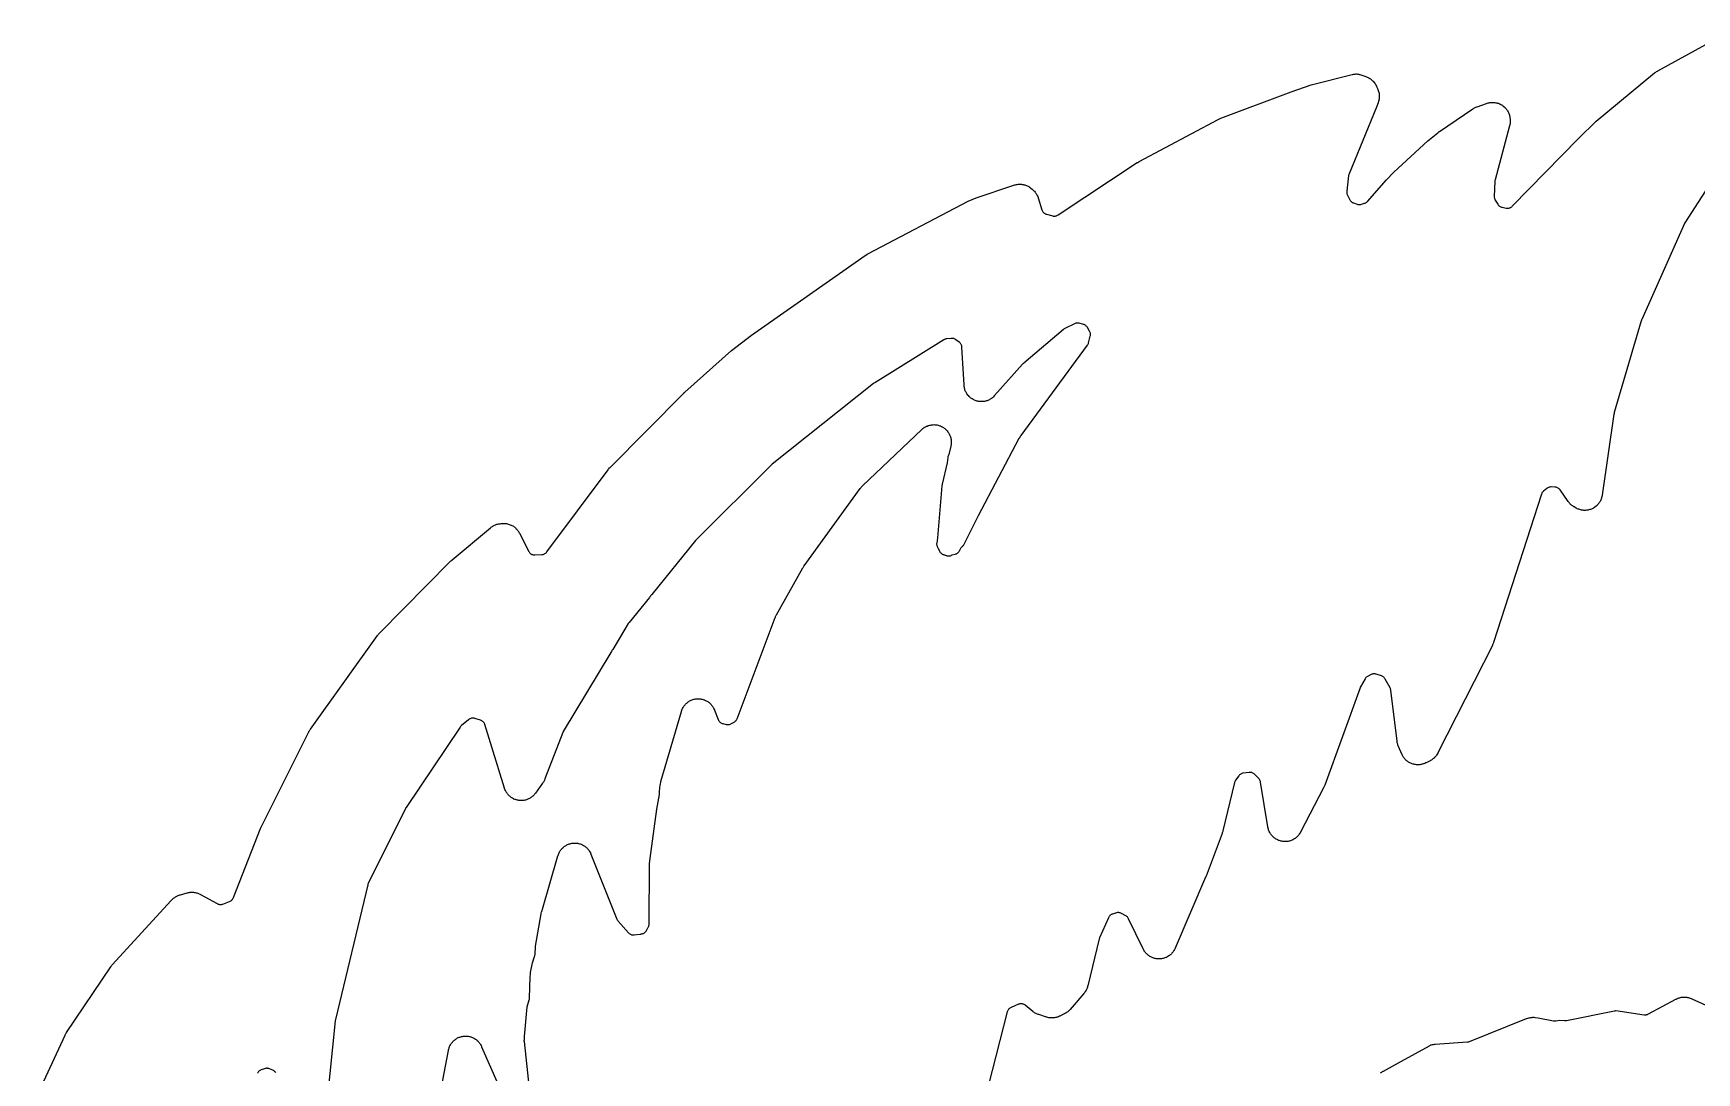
# Model space of a CAD drawing. Header units: millimetres. Extents: x 0 to 194, y 0 to 300.
# Drawn here: x 20.9 to 96.1, y 252.6 to 299.7 of the extents above; entities that cross this region are included whole.
import ezdxf

# ---------------------------------------------------------------- set-up
doc = ezdxf.new("R2010")
doc.units = ezdxf.units.MM
doc.layers.add('CUT', color=7, linetype='CONTINUOUS')

msp = doc.modelspace()

# ---------------------------------------------------------------- linework, layer by layer
at = {"layer": 'CUT'}
for points in [[(20.8854, 251.2309), (22.3202, 254.3461), (22.328, 254.3623), (22.3444, 254.3943), (22.3619, 254.4256), (22.3808, 254.4562), (22.3905, 254.4713), (24.3888, 257.4468), (24.3986, 257.4608), (24.4187, 257.4884), (24.4398, 257.5153), (24.462, 257.5413), (24.4733, 257.5541), (27.109, 260.4218), (27.2305, 260.5433), (27.2496, 260.559), (27.2832, 260.584), (27.3091, 260.6016), (27.3449, 260.6234), (27.3724, 260.6385), (27.41, 260.6569), (27.4388, 260.6694), (27.4779, 260.6842), (27.5177, 260.6972), (27.5377, 260.7033), (27.8401, 260.7866), (27.8613, 260.7919), (27.9038, 260.8014), (27.9467, 260.8089), (27.9791, 260.8129), (28.0225, 260.8162), (28.0551, 260.8171), (28.0987, 260.8161), (28.1313, 260.8139), (28.1745, 260.8087), (28.2067, 260.8033), (28.2493, 260.794), (28.2808, 260.7855), (28.3222, 260.7721), (28.3528, 260.7606), (28.3927, 260.7432), (28.4318, 260.724), (28.4511, 260.7139), (29.1965, 260.3009), (29.2226, 260.2881), (29.2498, 260.2778), (29.2779, 260.2703), (29.3066, 260.2654), (29.3356, 260.2634), (29.3646, 260.2642), (29.3935, 260.2678), (29.4219, 260.2742), (29.4495, 260.2833), (29.7636, 260.4039), (29.792, 260.4166), (29.819, 260.4321), (29.8442, 260.4503), (29.8674, 260.4711), (29.8883, 260.4941), (29.9067, 260.5192), (29.9224, 260.546), (29.9353, 260.5743), (31.1645, 263.7047), (31.1723, 263.7234), (31.1929, 263.7695), (31.2015, 263.7878), (33.3442, 268.0692), (33.3524, 268.0848), (33.3693, 268.1156), (33.3875, 268.1458), (33.4069, 268.1753), (33.4169, 268.1898), (36.4502, 272.4318), (36.4609, 272.4462), (36.4828, 272.4744), (36.5058, 272.5017), (36.5299, 272.528), (36.5422, 272.541), (39.7555, 275.792), (39.7709, 275.8068), (39.8101, 275.8429), (39.8261, 275.857), (41.5596, 277.3064), (41.5765, 277.3199), (41.6109, 277.346), (41.6466, 277.3704), (41.6741, 277.3874), (41.7119, 277.4082), (41.741, 277.4225), (41.7806, 277.4396), (41.8109, 277.451), (41.852, 277.4643), (41.8832, 277.4728), (41.9254, 277.482), (41.968, 277.4893), (41.9894, 277.4924), (42.0456, 277.4991), (42.0694, 277.5014), (42.117, 277.5046), (42.1648, 277.5052), (42.2006, 277.5038), (42.2482, 277.4994), (42.2836, 277.4942), (42.3304, 277.4848), (42.3651, 277.4759), (42.4107, 277.4615), (42.4496, 277.447), (42.4918, 277.4287), (42.5253, 277.4121), (42.5638, 277.3905), (42.5919, 277.3729), (42.6282, 277.3477), (42.6544, 277.3275), (42.688, 277.2988), (42.7121, 277.2761), (42.7428, 277.2443), (42.7645, 277.2193), (42.7919, 277.1846), (42.8111, 277.1577), (42.835, 277.1205), (42.857, 277.0822), (42.8675, 277.0627), (43.2869, 276.2403), (43.3013, 276.2153), (43.3179, 276.1917), (43.3368, 276.1699), (43.3576, 276.15), (43.3803, 276.1321), (43.4046, 276.1166), (43.4302, 276.1034), (43.457, 276.0928), (43.4847, 276.0847), (43.5131, 276.0794), (43.5418, 276.0769), (43.5707, 276.077), (43.884, 276.0943), (43.9131, 276.0973), (43.9417, 276.1031), (43.9696, 276.1117), (43.9965, 276.1229), (44.0222, 276.1368), (44.0465, 276.153), (44.069, 276.1715), (44.0897, 276.1922), (44.1082, 276.2147), (46.8729, 279.9292), (46.8927, 279.9539), (46.9442, 280.0138), (46.9657, 280.0371), (50.2964, 283.4003), (50.3066, 283.4103), (50.3324, 283.4347), (50.3429, 283.4444), (52.4536, 285.3218), (53.3545, 286.0174), (58.5057, 289.6285), (58.5294, 289.644), (58.5897, 289.6809), (58.6143, 289.6949), (63.1533, 292.0907), (63.5193, 292.2331), (65.228, 292.8099), (65.2495, 292.8166), (65.2927, 292.8288), (65.3364, 292.8388), (65.3695, 292.8447), (65.4141, 292.8503), (65.4476, 292.8529), (65.4925, 292.8541), (65.5261, 292.8533), (65.5709, 292.85), (65.6042, 292.8458), (65.6485, 292.8381), (65.6812, 292.8306), (65.7245, 292.8185), (65.7564, 292.8078), (65.7982, 292.7914), (65.8288, 292.7776), (65.8688, 292.7572), (65.8979, 292.7404), (65.9356, 292.716), (65.9721, 292.6899), (65.99, 292.6763), (66.05, 292.6286), (66.0671, 292.6142), (66.1005, 292.5848), (66.1325, 292.5536), (66.1553, 292.5292), (66.184, 292.495), (66.2042, 292.4684), (66.2294, 292.4316), (66.2469, 292.4032), (66.2684, 292.364), (66.283, 292.334), (66.3004, 292.2929), (66.3158, 292.2511), (66.323, 292.23), (66.4917, 291.6902), (66.5023, 291.6616), (66.5157, 291.6342), (66.5318, 291.6083), (66.5505, 291.5842), (66.5715, 291.5621), (66.5947, 291.5422), (66.6198, 291.5249), (66.6464, 291.5101), (66.6745, 291.4981), (66.7036, 291.4891), (66.9805, 291.4181), (67.0077, 291.4125), (67.0354, 291.4094), (67.0632, 291.4088), (67.0909, 291.4109), (67.1183, 291.4155), (67.1452, 291.4226), (67.1713, 291.4322), (67.1964, 291.4442), (67.2203, 291.4584), (70.8058, 293.8273), (70.8235, 293.8384), (70.8685, 293.8652), (70.8868, 293.8755), (74.4627, 295.7862), (74.4891, 295.7992), (74.5561, 295.8296), (74.5833, 295.8408), (77.7673, 297.0384), (78.6619, 297.3551), (80.52, 297.8135), (80.5407, 297.8181), (80.5824, 297.8263), (80.6245, 297.8325), (80.6562, 297.8357), (80.6986, 297.838), (80.7305, 297.8381), (80.7729, 297.8364), (80.7924, 297.8346), (80.8146, 297.8293), (80.8543, 297.8178), (80.874, 297.8115), (81.1402, 297.7208), (81.1621, 297.7127), (81.2054, 297.6954), (81.2478, 297.6758), (81.2787, 297.6595), (81.3189, 297.6357), (81.3479, 297.6163), (81.3854, 297.5885), (81.4123, 297.5662), (81.4466, 297.5346), (81.4711, 297.5096), (81.502, 297.4746), (81.5237, 297.4473), (81.5508, 297.4093), (81.5696, 297.3798), (81.5927, 297.3392), (81.6135, 297.2975), (81.6234, 297.2764), (81.6783, 297.151), (81.6865, 297.1308), (81.702, 297.09), (81.7155, 297.0486), (81.7241, 297.0171), (81.7336, 296.9745), (81.7391, 296.9423), (81.7444, 296.899), (81.7467, 296.8664), (81.7478, 296.8228), (81.747, 296.7902), (81.7438, 296.7467), (81.7399, 296.7143), (81.7325, 296.6713), (81.7255, 296.6394), (81.714, 296.5973), (81.7005, 296.5559), (81.6932, 296.5353), (81.6187, 296.3394), (80.3782, 293.3206), (80.369, 293.2951), (80.3622, 293.2688), (80.3578, 293.2421), (80.2734, 292.534), (80.2714, 292.5038), (80.2724, 292.4737), (80.2764, 292.4438), (80.2834, 292.4144), (80.2933, 292.3859), (80.306, 292.3585), (80.4177, 292.1468), (80.4318, 292.1228), (80.4481, 292.1002), (80.4664, 292.0792), (80.4866, 292.06), (80.5085, 292.0427), (80.5319, 292.0276), (80.5567, 292.0147), (80.5825, 292.0041), (80.7472, 291.9455), (80.7736, 291.9374), (80.8007, 291.9318), (80.8281, 291.9288), (80.8557, 291.9282), (80.8833, 291.9302), (80.9105, 291.9348), (80.9372, 291.9418), (81.0836, 291.9875), (81.1094, 291.9969), (81.1343, 292.0086), (81.158, 292.0225), (81.1803, 292.0385), (81.201, 292.0565), (81.22, 292.0764), (82.0762, 293.0558), (82.4073, 293.3921), (83.9485, 294.8134), (84.3911, 295.1822), (84.4087, 295.1962), (84.4536, 295.2299), (84.4719, 295.243), (85.9716, 296.2577), (85.9879, 296.2682), (86.0208, 296.2885), (86.0546, 296.3073), (86.0806, 296.3204), (86.1159, 296.3362), (86.1518, 296.3506), (86.17, 296.3574), (86.6006, 296.5081), (86.622, 296.515), (86.6652, 296.5277), (86.709, 296.5382), (86.7422, 296.5445), (86.7868, 296.5506), (86.8204, 296.5535), (86.8654, 296.5552), (86.8992, 296.5547), (86.9441, 296.5518), (86.9777, 296.548), (87.0221, 296.5406), (87.0551, 296.5334), (87.0986, 296.5216), (87.1307, 296.5112), (87.1727, 296.4951), (87.2036, 296.4815), (87.2439, 296.4613), (87.2733, 296.4447), (87.3113, 296.4206), (87.3389, 296.4011), (87.3743, 296.3733), (87.3998, 296.3512), (87.4323, 296.32), (87.4554, 296.2954), (87.4846, 296.2611), (87.5052, 296.2344), (87.5308, 296.1973), (87.5486, 296.1687), (87.5704, 296.1292), (87.5852, 296.0989), (87.603, 296.0575), (87.6147, 296.0259), (87.6282, 295.9829), (87.6396, 295.9393), (87.6447, 295.9174), (87.6524, 295.8803), (87.6562, 295.8596), (87.6628, 295.818), (87.6674, 295.7762), (87.6695, 295.7447), (87.6702, 295.7026), (87.6693, 295.671), (87.666, 295.629), (87.6622, 295.5977), (87.655, 295.5562), (87.646, 295.5151), (87.641, 295.4946), (86.9816, 293.0524), (86.9747, 293.0193), (86.9715, 292.9857), (86.9451, 292.2943), (86.9454, 292.2647), (86.9486, 292.2352), (86.9548, 292.2063), (86.9638, 292.178), (86.9755, 292.1508), (86.9898, 292.1249), (87.1024, 291.9431), (87.1199, 291.9178), (87.1399, 291.8945), (87.1621, 291.8734), (87.1864, 291.8546), (87.2125, 291.8384), (87.2401, 291.825), (87.269, 291.8144), (87.2987, 291.8069), (87.4833, 291.77), (87.5128, 291.7657), (87.5426, 291.7642), (87.5724, 291.7658), (87.6019, 291.7703), (87.6308, 291.7777), (87.6588, 291.7879), (87.6857, 291.8008), (87.7111, 291.8164), (87.7349, 291.8344), (87.7567, 291.8547), (90.7495, 294.9211), (91.5473, 295.7003), (94.1962, 297.8869), (94.213, 297.9001), (94.2472, 297.9258), (94.2827, 297.9498), (94.3192, 297.972), (94.3377, 297.9827), (97.449, 299.6818)], [(96.6362, 292.7692), (95.5616, 291.1101), (95.5495, 291.0898), (95.5391, 291.0686), (93.6141, 286.7277), (93.6067, 286.7094), (93.5974, 286.684), (93.5912, 286.6653), (92.3722, 282.5166), (92.3669, 282.4961), (92.3607, 282.4679), (92.357, 282.4471), (91.8217, 278.7778), (91.818, 278.7563), (91.8096, 278.7135), (91.7991, 278.671), (91.7897, 278.6397), (91.7752, 278.5985), (91.7628, 278.5682), (91.7444, 278.5286), (91.7291, 278.4997), (91.7069, 278.4621), (91.6889, 278.4347), (91.6632, 278.3994), (91.6426, 278.374), (91.6136, 278.3414), (91.5907, 278.318), (91.5586, 278.2884), (91.5335, 278.2673), (91.4987, 278.2409), (91.4717, 278.2225), (91.4345, 278.1996), (91.4058, 278.1838), (91.3666, 278.1646), (91.3365, 278.1517), (91.2956, 278.1364), (91.2644, 278.1264), (91.2222, 278.1152), (91.1902, 278.1083), (91.1472, 278.1012), (91.1146, 278.0974), (91.0711, 278.0946), (91.0383, 278.094), (90.9947, 278.0953), (90.9621, 278.0979), (90.9187, 278.1035), (90.8865, 278.1093), (90.8439, 278.119), (90.8124, 278.1278), (90.771, 278.1417), (90.7405, 278.1535), (90.7006, 278.1713), (90.6617, 278.191), (90.6424, 278.2014), (90.5594, 278.2485), (90.5422, 278.2588), (90.5084, 278.28), (90.4755, 278.3028), (90.4517, 278.3209), (90.4209, 278.3465), (90.3988, 278.3666), (90.3705, 278.3949), (90.3502, 278.4169), (90.3245, 278.4475), (90.3002, 278.4792), (90.2883, 278.4953), (89.9202, 279.0222), (89.9012, 279.0466), (89.8798, 279.069), (89.8562, 279.089), (89.8306, 279.1064), (89.8034, 279.1212), (89.7748, 279.133), (89.7452, 279.1419), (89.7148, 279.1476), (89.684, 279.1502), (89.5161, 279.1557), (89.4851, 279.155), (89.4542, 279.1512), (89.4239, 279.1442), (89.3945, 279.1342), (89.3663, 279.1211), (89.3397, 279.1052), (89.3148, 279.0866), (89.1738, 278.9695), (89.1529, 278.9505), (89.134, 278.9295), (89.117, 278.9069), (89.1023, 278.8828), (89.0899, 278.8574), (89.08, 278.8309), (86.9115, 272.1168), (86.9058, 272.1002), (86.8937, 272.0673), (86.8804, 272.035), (86.8658, 272.0031), (86.8582, 271.9874), (84.4001, 267.1249), (84.3889, 267.1042), (84.3654, 267.0633), (84.3399, 267.0237), (84.3192, 266.9951), (84.2897, 266.9584), (84.2661, 266.9321), (84.2329, 266.8986), (84.2068, 266.8749), (84.1702, 266.8452), (84.1417, 266.8244), (84.1023, 266.7986), (84.0615, 266.7749), (84.0408, 266.7636), (83.8657, 266.6738), (83.8459, 266.6642), (83.806, 266.6462), (83.7652, 266.63), (83.7341, 266.6195), (83.692, 266.6074), (83.66, 266.5999), (83.6169, 266.592), (83.5843, 266.5877), (83.5406, 266.584), (83.5078, 266.5828), (83.4639, 266.5834), (83.4311, 266.5855), (83.3876, 266.5903), (83.3551, 266.5956), (83.3122, 266.6046), (83.2805, 266.613), (83.2387, 266.6262), (83.2051, 266.6386), (83.1653, 266.6556), (83.1344, 266.6706), (83.097, 266.6909), (83.0697, 266.7075), (83.0343, 266.7314), (83.0087, 266.7504), (82.9758, 266.7775), (82.9521, 266.7989), (82.9219, 266.829), (82.9003, 266.8526), (82.8731, 266.8854), (82.8538, 266.9109), (82.8298, 266.9461), (82.8131, 266.9733), (82.7925, 267.0107), (82.7737, 267.0489), (82.7648, 267.0683), (82.6154, 267.4131), (82.6073, 267.4331), (82.5921, 267.4733), (82.5789, 267.5143), (82.5704, 267.5454), (82.5611, 267.5874), (82.5539, 267.6298), (82.5507, 267.6511), (82.2691, 269.9532), (82.2643, 269.9812), (82.2569, 270.0086), (82.247, 270.0352), (82.2345, 270.0608), (82.0154, 270.4611), (82.001, 270.4847), (81.9845, 270.507), (81.966, 270.5276), (81.9456, 270.5464), (81.9237, 270.5632), (81.9002, 270.578), (81.8755, 270.5905), (81.8498, 270.6007), (81.6123, 270.6823), (81.5845, 270.6904), (81.5561, 270.6958), (81.5272, 270.6984), (81.4982, 270.6981), (81.4694, 270.6951), (81.441, 270.6894), (81.4133, 270.6809), (81.3866, 270.6698), (81.237, 270.599), (81.2102, 270.5847), (81.185, 270.5676), (81.1616, 270.5481), (81.1403, 270.5263), (81.1214, 270.5025), (81.1049, 270.4769), (80.899, 270.1172), (80.8871, 270.0941), (80.8772, 270.0701), (79.2843, 265.6619), (79.2731, 265.6341), (79.243, 265.5653), (79.23, 265.5383), (78.1894, 263.5409), (78.1785, 263.5212), (78.1558, 263.4824), (78.1311, 263.4448), (78.1113, 263.4176), (78.083, 263.3826), (78.0605, 263.3575), (78.0289, 263.3256), (78.004, 263.3029), (77.9694, 263.2742), (77.9424, 263.2541), (77.905, 263.229), (77.8761, 263.2117), (77.8365, 263.1905), (77.806, 263.1762), (77.7644, 263.159), (77.7327, 263.1478), (77.6896, 263.1349), (77.6569, 263.1269), (77.6128, 263.1183), (77.5794, 263.1136), (77.5346, 263.1096), (77.501, 263.1082), (77.456, 263.1086), (77.4224, 263.1106), (77.3777, 263.1155), (77.3444, 263.1208), (77.3005, 263.1302), (77.2679, 263.1388), (77.2251, 263.1525), (77.1935, 263.1643), (77.1523, 263.1822), (77.1221, 263.1972), (77.0828, 263.2191), (77.0543, 263.2369), (77.0174, 263.2627), (76.9908, 263.2833), (76.9567, 263.3126), (76.9322, 263.3358), (76.9012, 263.3683), (76.8792, 263.3938), (76.8516, 263.4293), (76.8322, 263.4569), (76.8083, 263.4949), (76.7918, 263.5243), (76.7718, 263.5645), (76.7583, 263.5954), (76.7424, 263.6375), (76.732, 263.6695), (76.7204, 263.7129), (76.7109, 263.7569), (76.7068, 263.779), (76.3767, 265.8012), (76.3701, 265.8316), (76.3604, 265.8613), (76.3476, 265.8897), (76.332, 265.9167), (76.3136, 265.9419), (76.2928, 265.965), (76.1063, 266.1514), (76.0838, 266.1718), (76.0593, 266.1898), (76.0331, 266.2052), (76.0055, 266.2179), (75.9767, 266.2277), (75.9471, 266.2346), (75.917, 266.2384), (75.8866, 266.2392), (75.8563, 266.2368), (75.5978, 266.2039), (75.5674, 266.1984), (75.5378, 266.1899), (75.5093, 266.1784), (75.482, 266.164), (75.4564, 266.1469), (75.4327, 266.1272), (75.4111, 266.1052), (75.3919, 266.0812), (75.2493, 265.8824), (75.2336, 265.8581), (75.2204, 265.8325), (75.2096, 265.8057), (75.2015, 265.778), (74.6721, 263.5894), (74.665, 263.5633), (74.6452, 263.4987), (74.6365, 263.473), (73.9137, 261.5386), (73.9098, 261.5283), (73.8995, 261.5029), (73.8953, 261.4928), (72.5138, 258.2819), (72.5044, 258.2616), (72.4847, 258.2215), (72.4631, 258.1824), (72.4454, 258.154), (72.42, 258.1172), (72.3996, 258.0906), (72.3707, 258.0566), (72.3477, 258.0322), (72.3155, 258.0012), (72.2903, 257.9792), (72.2552, 257.9515), (72.2279, 257.9321), (72.1902, 257.908), (72.1611, 257.8914), (72.1213, 257.8713), (72.0907, 257.8576), (72.049, 257.8415), (72.0172, 257.831), (71.9741, 257.8191), (71.9414, 257.8117), (71.8974, 257.8042), (71.8642, 257.8001), (71.8196, 257.7969), (71.7861, 257.7962), (71.7414, 257.7975), (71.708, 257.8001), (71.6637, 257.8058), (71.6307, 257.8117), (71.5872, 257.8217), (71.555, 257.8309), (71.5126, 257.8452), (71.4815, 257.8575), (71.4408, 257.876), (71.411, 257.8913), (71.3723, 257.9137), (71.3442, 257.9319), (71.308, 257.9581), (71.2818, 257.979), (71.2483, 258.0086), (71.2244, 258.032), (71.194, 258.0648), (71.1725, 258.0904), (71.1455, 258.1261), (71.1266, 258.1537), (71.1033, 258.1919), (71.082, 258.2311), (71.0717, 258.251), (70.4116, 259.6203), (70.3964, 259.6479), (70.3785, 259.6737), (70.358, 259.6976), (70.335, 259.7191), (70.31, 259.7381), (70.2831, 259.7544), (70.0863, 259.8599), (70.0596, 259.8726), (70.0317, 259.8826), (70.003, 259.8898), (69.9738, 259.8941), (69.9442, 259.8955), (69.9147, 259.8941), (69.8855, 259.8897), (69.8568, 259.8824), (69.6863, 259.8303), (69.6593, 259.8206), (69.6334, 259.8084), (69.6087, 259.7937), (69.5856, 259.7768), (69.5641, 259.7578), (69.5446, 259.7368), (69.5272, 259.714), (69.5121, 259.6896), (69.4993, 259.664), (69.1023, 258.7595), (69.0929, 258.7352), (69.0856, 258.7102), (68.5643, 256.5813), (68.5588, 256.5609), (68.5468, 256.5203), (68.5329, 256.4803), (68.5211, 256.4508), (68.5035, 256.4123), (68.489, 256.3841), (68.4678, 256.3474), (68.4507, 256.3207), (68.4262, 256.2861), (68.4001, 256.2528), (68.3867, 256.2364), (67.7659, 255.5156), (67.7507, 255.4988), (67.7196, 255.4662), (67.6868, 255.4351), (67.6612, 255.4131), (67.6255, 255.3854), (67.5977, 255.3661), (67.5594, 255.3421), (67.52, 255.3202), (67.5, 255.3097), (67.3035, 255.2128), (67.2839, 255.2037), (67.2442, 255.1864), (67.2038, 255.1711), (67.173, 255.1611), (67.1312, 255.1497), (67.0996, 255.1427), (67.057, 255.1354), (67.0248, 255.1315), (66.9817, 255.1283), (66.9493, 255.1275), (66.9061, 255.1285), (66.8737, 255.1308), (66.8308, 255.1359), (66.7988, 255.1413), (66.7566, 255.1505), (66.7148, 255.1618), (66.6941, 255.1679), (66.3507, 255.2783), (66.3311, 255.2851), (66.2922, 255.2996), (66.254, 255.3159), (66.226, 255.3294), (66.1895, 255.3492), (66.1629, 255.3652), (66.1283, 255.3882), (66.0949, 255.4128), (66.0785, 255.4255), (65.7358, 255.7028), (65.712, 255.7202), (65.6866, 255.7352), (65.6599, 255.7476), (65.6321, 255.7573), (65.6034, 255.7642), (65.5743, 255.7684), (65.5448, 255.7696), (65.5154, 255.7679), (65.4863, 255.7634), (65.4578, 255.756), (65.4301, 255.7459), (65.0968, 255.6048), (65.0692, 255.5914), (65.0431, 255.5753), (65.0188, 255.5566), (64.9966, 255.5356), (64.9766, 255.5123), (64.9591, 255.4872), (64.9442, 255.4604), (64.9322, 255.4322), (64.9231, 255.403), (63.0636, 248.145)], [(43.3245, 251.9321), (43.0898, 254.0604), (43.0885, 254.0753), (43.0888, 254.0922), (43.089, 254.1045), (43.0898, 254.1515), (43.0921, 254.2826), (43.2204, 255.6272), (43.3123, 255.9472), (43.3182, 255.9716), (43.3221, 255.9965), (43.3239, 256.0215), (43.3517, 257.0026), (43.3607, 257.097), (43.3629, 257.1155), (43.3692, 257.1617), (43.3722, 257.1801), (43.453, 257.6293), (43.5548, 257.9113), (43.5636, 257.9404), (43.5695, 257.9703), (43.5723, 258.0005), (43.5883, 258.381), (43.8521, 259.8467), (43.8569, 259.8699), (43.8704, 259.9274), (43.8764, 259.9503), (44.6083, 262.465), (44.6151, 262.4863), (44.6296, 262.5284), (44.6463, 262.5697), (44.6602, 262.6001), (44.6809, 262.6396), (44.6978, 262.6684), (44.7223, 262.7057), (44.7419, 262.7326), (44.77, 262.7673), (44.7922, 262.7922), (44.8235, 262.8239), (44.8481, 262.8465), (44.8825, 262.875), (44.9092, 262.895), (44.9461, 262.92), (44.9747, 262.9372), (45.0139, 262.9584), (45.0441, 262.9728), (45.0852, 262.99), (45.1167, 263.0013), (45.1593, 263.0143), (45.1917, 263.0224), (45.2354, 263.0312), (45.2684, 263.0361), (45.3128, 263.0404), (45.3462, 263.0421), (45.3907, 263.042), (45.4241, 263.0403), (45.4685, 263.0359), (45.5015, 263.0309), (45.5452, 263.022), (45.5775, 263.0138), (45.6202, 263.0007), (45.6516, 262.9893), (45.6927, 262.972), (45.7228, 262.9576), (45.762, 262.9363), (45.7905, 262.919), (45.8274, 262.894), (45.8541, 262.8739), (45.8883, 262.8453), (45.9129, 262.8227), (45.9441, 262.7909), (45.9663, 262.7659), (45.9943, 262.7312), (46.0139, 262.7042), (46.0382, 262.6668), (46.0551, 262.638), (46.0757, 262.5984), (46.0942, 262.5579), (46.103, 262.5374), (47.277, 259.5986), (47.2915, 259.5676), (47.3094, 259.5385), (47.3304, 259.5116), (47.7929, 258.9862), (47.8135, 258.965), (47.8361, 258.9459), (47.8604, 258.9291), (47.8863, 258.9149), (47.9134, 258.9032), (47.9416, 258.8943), (47.9705, 258.8882), (47.9999, 258.8849), (48.0294, 258.8846), (48.0588, 258.8871), (48.1771, 258.9033), (48.3272, 258.921), (48.3574, 258.9261), (48.3712, 258.9299), (48.3916, 258.9327), (48.4193, 258.9378), (48.4463, 258.9455), (48.4725, 258.9557), (48.4977, 258.9683), (48.5215, 258.9832), (48.5439, 259.0002), (48.5645, 259.0193), (48.5833, 259.0402), (48.6, 259.0628), (48.6146, 259.0869), (48.692, 259.2296), (48.7047, 259.256), (48.7148, 259.2835), (48.7221, 259.3118), (48.7266, 259.3408), (48.7283, 259.37), (48.7528, 262.1063), (48.754, 262.1351), (48.7592, 262.2069), (48.7623, 262.2356), (49.086, 264.5824), (49.1983, 265.2459), (49.2016, 265.2724), (49.2025, 265.2992), (49.2011, 265.3259), (49.1972, 265.3523), (49.1943, 265.3676), (49.2373, 265.6791), (49.2429, 265.7115), (49.2601, 265.7917), (49.2681, 265.8236), (50.1908, 268.9949), (50.1976, 269.0163), (50.2123, 269.0587), (50.2291, 269.1004), (50.2432, 269.1309), (50.264, 269.1707), (50.2811, 269.1997), (50.3058, 269.2372), (50.3257, 269.2643), (50.354, 269.2991), (50.3765, 269.3241), (50.4082, 269.356), (50.4331, 269.3786), (50.4677, 269.4072), (50.4947, 269.4272), (50.5321, 269.4521), (50.5609, 269.4694), (50.6006, 269.4905), (50.631, 269.5048), (50.6726, 269.5218), (50.7043, 269.533), (50.7473, 269.5458), (50.78, 269.5538), (50.8241, 269.5622), (50.8574, 269.5669), (50.9021, 269.5709), (50.9357, 269.5723), (50.9806, 269.5718), (51.0142, 269.5698), (51.0588, 269.5649), (51.092, 269.5595), (51.136, 269.5501), (51.1685, 269.5415), (51.2112, 269.5278), (51.2427, 269.516), (51.2839, 269.4981), (51.314, 269.4832), (51.3532, 269.4613), (51.3817, 269.4434), (51.4186, 269.4177), (51.4452, 269.3971), (51.4792, 269.3679), (51.5036, 269.3447), (51.5346, 269.3122), (51.5566, 269.2868), (51.5842, 269.2514), (51.6035, 269.2238), (51.6274, 269.1858), (51.6439, 269.1565), (51.664, 269.1163), (51.6819, 269.0752), (51.6904, 269.0544), (51.8494, 268.6351), (51.861, 268.6086), (51.875, 268.5834), (51.8913, 268.5596), (51.9099, 268.5375), (51.9305, 268.5173), (51.953, 268.4992), (51.9771, 268.4833), (52.0026, 268.4698), (52.0293, 268.4588), (52.0569, 268.4505), (52.2172, 268.4102), (52.2481, 268.4042), (52.2795, 268.4014), (52.3111, 268.4019), (52.3424, 268.4058), (52.3731, 268.4129), (52.4029, 268.4232), (52.4315, 268.4366), (52.5708, 268.5109), (52.5972, 268.5268), (52.6219, 268.5454), (52.6445, 268.5663), (52.6649, 268.5895), (52.6827, 268.6147), (52.6979, 268.6415), (52.7103, 268.6698), (54.4324, 273.2398), (54.4386, 273.2553), (54.4515, 273.2862), (54.4656, 273.3165), (54.4808, 273.3463), (54.4887, 273.3611), (55.6757, 275.4874), (55.6895, 275.5105), (55.7257, 275.567), (55.7408, 275.5892), (58.2764, 279.0775), (58.2887, 279.0936), (58.314, 279.1254), (58.3408, 279.1559), (58.3689, 279.1853), (58.3833, 279.1996), (61.0558, 281.7478), (61.0722, 281.7627), (61.1056, 281.7916), (61.1404, 281.8188), (61.1675, 281.8379), (61.2048, 281.8615), (61.2336, 281.8778), (61.2731, 281.8977), (61.3034, 281.9112), (61.3446, 281.9271), (61.376, 281.9375), (61.4186, 281.9493), (61.4509, 281.9565), (61.4945, 281.9641), (61.5273, 281.9682), (61.5714, 281.9714), (61.6045, 281.9722), (61.6487, 281.9711), (61.6817, 281.9687), (61.7256, 281.9633), (61.7582, 281.9576), (61.8013, 281.9479), (61.8332, 281.9391), (61.8752, 281.9252), (61.9061, 281.9133), (61.9465, 281.8953), (61.976, 281.8804), (62.0145, 281.8586), (62.0424, 281.8409), (62.0786, 281.8154), (62.1046, 281.795), (62.1381, 281.7662), (62.162, 281.7433), (62.1925, 281.7113), (62.2141, 281.6862), (62.2413, 281.6513), (62.2603, 281.6242), (62.2839, 281.5869), (62.3002, 281.558), (62.32, 281.5185), (62.3334, 281.4883), (62.3492, 281.447), (62.3596, 281.4155), (62.3713, 281.3729), (62.3785, 281.3406), (62.386, 281.2971), (62.39, 281.2642), (62.3932, 281.2201), (62.394, 281.187), (62.3928, 281.1428), (62.3903, 281.1098), (62.3848, 281.066), (62.3772, 281.0225), (62.3729, 281.0008), (62.2857, 280.6157), (62.2818, 280.6106), (62.267, 280.5866), (62.2545, 280.5613), (62.2445, 280.5349), (62.237, 280.5077), (62.2321, 280.4799), (62.2018, 280.2456), (61.9818, 279.2741), (61.978, 279.2542), (61.9737, 279.2268), (61.9713, 279.2067), (61.7646, 276.8562), (61.7339, 276.6177), (61.7315, 276.5878), (61.7322, 276.5579), (61.7358, 276.5282), (61.7424, 276.499), (61.7518, 276.4706), (61.7519, 276.4705), (61.7547, 276.4604), (61.7658, 276.4318), (61.7798, 276.4046), (61.7965, 276.3789), (61.7973, 276.3779), (61.8664, 276.242), (61.8809, 276.2166), (61.8978, 276.1928), (61.917, 276.1707), (61.9382, 276.1505), (61.9613, 276.1326), (61.986, 276.117), (62.0121, 276.1038), (62.0394, 276.0933), (62.0939, 276.0752), (62.0991, 276.0724), (62.1262, 276.0609), (62.1543, 276.0522), (62.1799, 276.0469), (62.2053, 276.0399), (62.2351, 276.0348), (62.2652, 276.0328), (62.2954, 276.0337), (62.3253, 276.0377), (62.3547, 276.0447), (62.3832, 276.0546), (62.4106, 276.0674), (62.4365, 276.0828), (62.4395, 276.085), (62.5715, 276.117), (62.5985, 276.1249), (62.6247, 276.1353), (62.6497, 276.1481), (62.6735, 276.1632), (62.6957, 276.1804), (62.7162, 276.1997), (62.7348, 276.2208), (62.7514, 276.2435), (62.7657, 276.2677), (62.844, 276.4149), (62.8766, 276.4416), (62.9, 276.4629), (62.921, 276.4866), (62.9393, 276.5123), (62.9549, 276.5398), (63.6175, 277.8697), (65.4705, 281.3552), (65.4868, 281.3834), (65.53, 281.4521), (65.5483, 281.479), (68.5527, 285.5722), (68.5681, 285.5955), (68.5814, 285.6201), (68.5923, 285.6458), (68.6007, 285.6724), (68.6807, 285.9726), (68.6869, 286.0013), (68.6902, 286.0305), (68.6907, 286.0598), (68.6883, 286.0891), (68.683, 286.118), (68.675, 286.1462), (68.6642, 286.1736), (68.6508, 286.1997), (68.5547, 286.3664), (68.5388, 286.3911), (68.5205, 286.4142), (68.5, 286.4354), (68.4776, 286.4545), (68.4534, 286.4712), (68.4277, 286.4855), (68.4007, 286.4973), (68.3727, 286.5063), (68.1757, 286.5592), (68.1454, 286.5657), (68.1145, 286.5691), (68.0835, 286.5692), (68.0526, 286.5661), (68.0222, 286.5598), (67.9926, 286.5505), (67.9641, 286.5381), (67.5257, 286.3199), (67.4942, 286.3017), (67.4652, 286.2799), (65.6683, 284.7529), (65.6529, 284.7389), (65.6325, 284.719), (65.6181, 284.7039), (64.3547, 283.2854), (64.3396, 283.2693), (64.3086, 283.2378), (64.2762, 283.2079), (64.2508, 283.1866), (64.2155, 283.16), (64.1882, 283.1414), (64.1505, 283.1184), (64.1214, 283.1025), (64.0817, 283.0833), (64.0512, 283.0704), (64.0097, 283.0552), (63.9782, 283.0453), (63.9354, 283.0342), (63.903, 283.0275), (63.8594, 283.0206), (63.8265, 283.0171), (63.7824, 283.0146), (63.7493, 283.0143), (63.7052, 283.0161), (63.6722, 283.019), (63.6285, 283.0252), (63.596, 283.0313), (63.553, 283.0417), (63.5213, 283.0511), (63.4796, 283.0656), (63.4489, 283.078), (63.4088, 283.0966), (63.3795, 283.1119), (63.3415, 283.1343), (63.3138, 283.1525), (63.2781, 283.1785), (63.2524, 283.1993), (63.2194, 283.2287), (63.1958, 283.2519), (63.1659, 283.2844), (63.1447, 283.3098), (63.1181, 283.345), (63.0995, 283.3724), (63.0765, 283.4101), (63.0607, 283.4392), (63.0415, 283.4789), (63.0285, 283.5094), (63.0133, 283.5509), (63.0035, 283.5825), (62.9924, 283.6252), (62.9857, 283.6576), (62.9789, 283.7013), (62.9742, 283.7452), (62.9724, 283.7672), (62.8748, 285.4804), (62.8717, 285.5093), (62.8659, 285.5378), (62.8573, 285.5655), (62.8461, 285.5923), (62.8324, 285.6179), (62.8162, 285.6421), (62.7978, 285.6645), (62.7773, 285.6851), (62.7549, 285.7036), (62.6051, 285.8157), (62.582, 285.8313), (62.5576, 285.8447), (62.5321, 285.8558), (62.5056, 285.8645), (62.4784, 285.8707), (62.4508, 285.8744), (62.423, 285.8754), (62.3952, 285.8739), (62.1868, 285.8528), (62.1599, 285.8488), (62.1334, 285.8424), (62.1076, 285.8336), (62.0827, 285.8225), (62.0589, 285.8092), (58.9327, 283.8689), (58.918, 283.8592), (58.8984, 283.8453), (58.8843, 283.8348), (54.2926, 280.1788), (54.2798, 280.168), (54.2627, 280.1528), (54.2505, 280.1413), (50.8645, 276.7659), (50.8536, 276.7544), (50.839, 276.7382), (50.8287, 276.7262), (48.8534, 274.2902), (48.8008, 274.2304), (48.7905, 274.218), (48.7768, 274.2006), (48.7672, 274.1877), (48.7465, 274.1584), (47.8283, 273.026), (47.8157, 273.0093), (47.7992, 272.9858), (47.7878, 272.9683), (47.0833, 271.7976), (47.0515, 271.7525), (47.0392, 271.7336), (47.0284, 271.7139), (47.0064, 271.6699), (44.8486, 268.0843), (44.8361, 268.0614), (44.8256, 268.0374), (44.0198, 265.9424), (44.0126, 265.9249), (43.9976, 265.8902), (43.9811, 265.8563), (43.9677, 265.8313), (43.9485, 265.7989), (43.9279, 265.7672), (43.9173, 265.7516), (43.5962, 265.3011), (43.5832, 265.2837), (43.5563, 265.2495), (43.5278, 265.2167), (43.5052, 265.1932), (43.4737, 265.1633), (43.449, 265.1421), (43.4147, 265.1154), (43.3881, 265.0966), (43.3513, 265.0733), (43.323, 265.0572), (43.2842, 265.0376), (43.2545, 265.0243), (43.214, 265.0085), (43.1831, 264.9982), (43.1413, 264.9864), (43.1096, 264.9791), (43.0668, 264.9713), (43.0345, 264.9671), (42.9912, 264.9636), (42.9586, 264.9625), (42.9151, 264.9631), (42.8826, 264.9652), (42.8394, 264.97), (42.8073, 264.9752), (42.7648, 264.9842), (42.7333, 264.9924), (42.6918, 265.0055), (42.6612, 265.0168), (42.6212, 265.0337), (42.5919, 265.0479), (42.5537, 265.0687), (42.5259, 265.0856), (42.4899, 265.11), (42.4638, 265.1295), (42.4303, 265.1572), (42.4063, 265.1792), (42.3756, 265.21), (42.3538, 265.2342), (42.3263, 265.2678), (42.3069, 265.294), (42.2827, 265.3301), (42.2659, 265.358), (42.2454, 265.3963), (42.2314, 265.4257), (42.2146, 265.4658), (42.1998, 265.5067), (42.1929, 265.5273), (41.3059, 268.4009), (41.2959, 268.4284), (41.2833, 268.4548), (41.2682, 268.4799), (41.2507, 268.5033), (41.231, 268.525), (41.2093, 268.5446), (41.1857, 268.562), (41.1606, 268.577), (41.1342, 268.5896), (41.1067, 268.5994), (40.8461, 268.6788), (40.8176, 268.686), (40.7885, 268.6903), (40.7591, 268.6918), (40.7297, 268.6904), (40.7006, 268.6861), (40.672, 268.679), (40.6443, 268.6692), (40.6177, 268.6566), (40.5924, 268.6415), (40.5688, 268.624), (40.241, 268.356), (40.2191, 268.3362), (40.1993, 268.3144), (40.1817, 268.2907), (37.747, 264.6568), (37.7368, 264.6403), (37.7234, 264.6173), (37.7143, 264.6002), (36.0327, 261.2146), (36.0193, 261.1834), (36.0096, 261.151), (34.5496, 255.0609), (34.5456, 255.0412), (34.541, 255.0141), (34.5383, 254.9941), (34.1751, 251.42)], [(81.808, 252.6392), (81.8368, 252.6622), (81.859, 252.6785), (81.8896, 252.6991), (81.9209, 252.7183), (81.9368, 252.7276), (82.7438, 253.1794), (84.0141, 253.8727), (84.0319, 253.8819), (84.0678, 253.8995), (84.0835, 253.9064), (84.1089, 253.9139), (84.145, 253.9225), (84.1938, 253.9314), (84.243, 253.9375), (84.2677, 253.9399), (85.733, 254.0414), (85.7641, 254.0452), (85.7946, 254.0522), (85.8242, 254.0623), (88.3991, 255.0977), (88.4199, 255.1054), (88.4616, 255.1199), (88.5041, 255.1322), (88.5363, 255.1399), (88.5798, 255.1481), (88.6126, 255.1526), (88.6566, 255.1565), (88.6897, 255.1577), (88.7339, 255.1573), (88.7781, 255.1546), (88.8001, 255.1527), (88.9362, 255.1378), (89.6188, 254.9991), (89.6475, 254.9947), (89.6764, 254.9931), (89.7054, 254.9943), (89.7342, 254.9983), (89.9081, 255.0311), (90.1156, 255.0083), (90.1465, 255.0065), (90.1774, 255.008), (90.208, 255.0125), (92.3837, 255.4539), (92.4044, 255.4576), (92.4376, 255.4627), (92.4448, 255.4619), (93.7237, 255.2747), (93.7522, 255.2719), (93.7808, 255.2718), (93.8092, 255.2745), (93.8268, 255.2778), (93.8391, 255.2798), (93.8668, 255.2871), (93.8937, 255.2969), (93.9195, 255.3093), (95.1512, 255.9732), (95.1717, 255.9836), (95.2132, 256.0033), (95.2558, 256.0209), (95.2882, 256.0324), (95.3323, 256.0455), (95.3658, 256.0537), (95.411, 256.0622), (95.4452, 256.0669), (95.491, 256.0708), (95.5254, 256.072), (95.5714, 256.0712), (95.6058, 256.0689), (95.6515, 256.0634), (95.6855, 256.0575), (95.7303, 256.0474), (95.7635, 256.0381), (95.8071, 256.0235), (95.8499, 256.0066), (95.8711, 255.9976), (97.5789, 255.2218)], [(38.9917, 250.1884), (39.6569, 253.6601), (39.6615, 253.6816), (39.6719, 253.7243), (39.6843, 253.7664), (39.6952, 253.7975), (39.7117, 253.8383), (39.7255, 253.8682), (39.7459, 253.9071), (39.7626, 253.9355), (39.7867, 253.9722), (39.8061, 253.9989), (39.8337, 254.0331), (39.8555, 254.0577), (39.8863, 254.0891), (39.9105, 254.1114), (39.9442, 254.1397), (39.9704, 254.1596), (40.0067, 254.1844), (40.0348, 254.2016), (40.0733, 254.2227), (40.1029, 254.2372), (40.1434, 254.2544), (40.1742, 254.2659), (40.2161, 254.2791), (40.248, 254.2875), (40.291, 254.2966), (40.3235, 254.3019), (40.3672, 254.3067), (40.4, 254.3088), (40.444, 254.3094), (40.4769, 254.3082), (40.5207, 254.3045), (40.5533, 254.3001), (40.5966, 254.2921), (40.6286, 254.2846), (40.6709, 254.2724), (40.702, 254.2618), (40.7429, 254.2456), (40.7729, 254.2319), (40.8119, 254.2118), (40.8404, 254.1953), (40.8774, 254.1715), (40.9041, 254.1523), (40.9386, 254.125), (40.9633, 254.1033), (40.9949, 254.0727), (41.0174, 254.0487), (41.0459, 254.0152), (41.066, 253.9891), (41.091, 253.953), (41.1085, 253.925), (41.1299, 253.8866), (41.1494, 253.8473), (41.1587, 253.8273), (42.2451, 251.3351)], [(31.8495, 252.6492), (31.8322, 252.6729), (31.8127, 252.6949), (31.7911, 252.7148), (31.7677, 252.7325), (31.7426, 252.7479), (31.7162, 252.7607), (31.563, 252.8259), (31.537, 252.8356), (31.5101, 252.8429), (31.4827, 252.8476), (31.455, 252.8498), (31.4272, 252.8494), (31.3995, 252.8464), (31.3723, 252.8409), (31.3456, 252.8328), (31.1883, 252.7773), (31.1615, 252.7664), (31.1359, 252.7529), (31.1117, 252.737), (31.0891, 252.7188), (31.0684, 252.6986), (31.0497, 252.6764), (31.0333, 252.6526), (31.0192, 252.6273)]]:
    msp.add_lwpolyline(points, dxfattribs=at)

doc.saveas('drawing.dxf')
